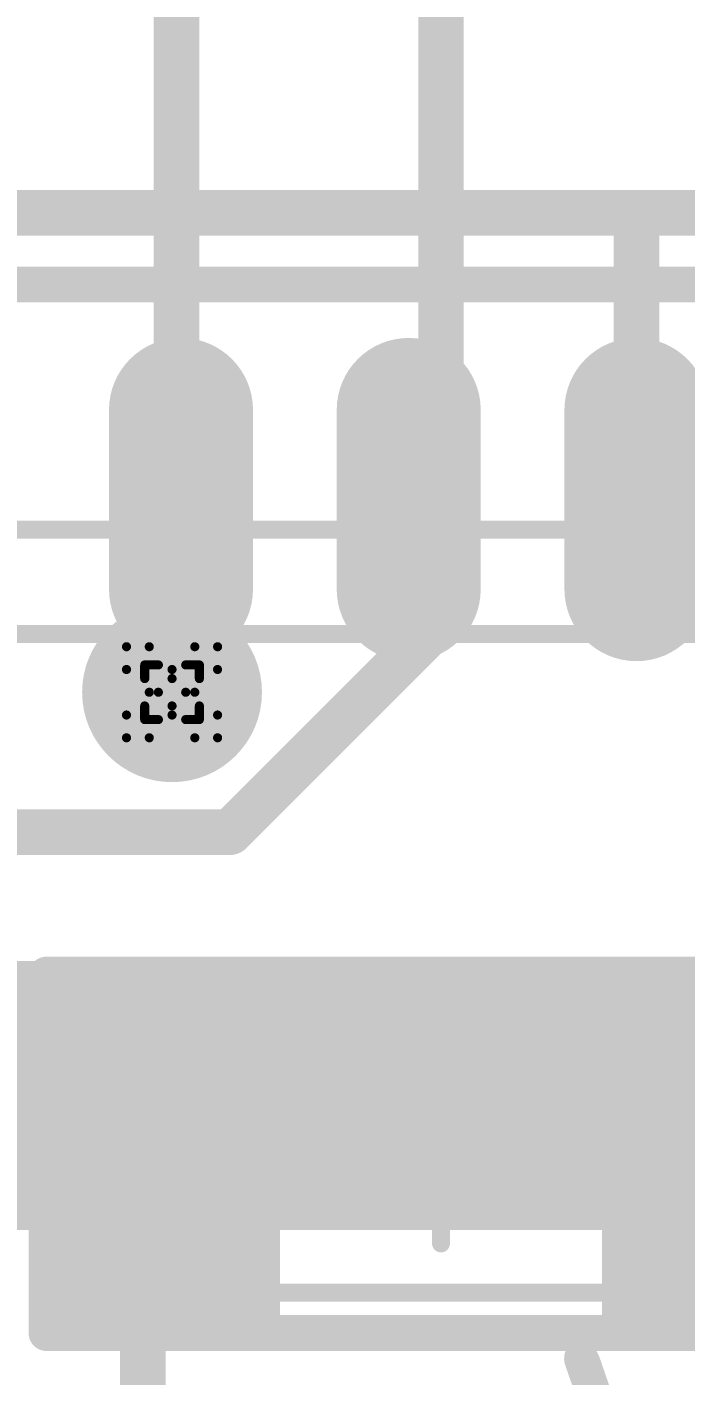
# Model space of a CAD drawing. Header units: millimetres. Extents: x 3219 to 51106, y -14166 to 2063.
# Drawn here: x 5638.42 to 5642.09, y 1778.3 to 1785.82 of the extents above; entities that cross this region are included whole.
import ezdxf

# ---------------------------------------------------------------- set-up
doc = ezdxf.new("R2010")
doc.units = ezdxf.units.MM
doc.layers.get('0').update_dxf_attribs({"lineweight": 53})
for name, color, linetype in [('Bottom Layer', 5, 'Continuous'), ('Bottom Solder', 6, 'Continuous'), ('Drill Drawing', 1, 'Continuous'), ('Mechanical 13', 56, 'Continuous'), ('Mechanical 15', 56, 'Continuous'), ('Top Layer', 1, 'Continuous'), ('Top Overlay', 2, 'Continuous'), ('Top Paste', 8, 'Continuous'), ('Top Solder', 216, 'Continuous')]:
    doc.layers.add(name, color=color, linetype=linetype)
doc.styles.add('GOST type B', font='GOST_B.TTF', dxfattribs={"height": 3.5})

# ---------------------------------------------------------------- blocks, each defined once
blk = doc.blocks.new('1206_57')
at = {"layer": 'Top Layer'}
for points in [[(-2, -0.8), (-2, 0.8), (-1, 0.8), (-1, -0.8)], [(1, -0.8), (1, 0.8), (2, 0.8), (2, -0.8)]]:
    blk.add_hatch(color=1, dxfattribs=at).paths.add_polyline_path(points)
at = {"layer": 'Top Paste'}
for points in [[(-2, -0.8), (-2, 0.8), (-1, 0.8), (-1, -0.8)], [(1, -0.8), (1, 0.8), (2, 0.8), (2, -0.8)]]:
    blk.add_hatch(color=8, dxfattribs=at).paths.add_polyline_path(points)
at = {"layer": 'Top Solder'}
for points in [[(-2.1016, -0.9016), (-2.1016, 0.9016), (-0.8984, 0.9016), (-0.8984, -0.9016)], [(0.8984, -0.9016), (0.8984, 0.9016), (2.1016, 0.9016), (2.1016, -0.9016)]]:
    blk.add_hatch(color=216, dxfattribs=at).paths.add_polyline_path(points)
at = {"layer": 'Mechanical 13'}
for points in [[(-1.6, 0.775, 0.1, 0.1, 0), (-1.6, -0.775, 0.1, 0.1, 0)], [(1.6, 0.775, 0.1, 0.1, 0), (-1.6, 0.775, 0.1, 0.1, 0)], [(1.6, 0.775, 0.1, 0.1, 0), (1.6, -0.775, 0.1, 0.1, 0)], [(1.6, -0.775, 0.1, 0.1, 0), (-1.6, -0.775, 0.1, 0.1, 0)]]:
    blk.add_lwpolyline(points, format="xyseb", dxfattribs=at)
for points in [[(-1.625, 0.775, 0.05, 0.05, 1), (-1.575, 0.775, 0.05, 0.05, 1)], [(-1.625, 0.775, 0.05, 0.05, 1), (-1.575, 0.775, 0.05, 0.05, 1)], [(1.575, 0.775, 0.05, 0.05, 1), (1.625, 0.775, 0.05, 0.05, 1)], [(1.575, 0.775, 0.05, 0.05, 1), (1.625, 0.775, 0.05, 0.05, 1)], [(-1.625, -0.775, 0.05, 0.05, 1), (-1.575, -0.775, 0.05, 0.05, 1)], [(-1.625, -0.775, 0.05, 0.05, 1), (-1.575, -0.775, 0.05, 0.05, 1)], [(1.575, -0.775, 0.05, 0.05, 1), (1.625, -0.775, 0.05, 0.05, 1)], [(1.575, -0.775, 0.05, 0.05, 1), (1.625, -0.775, 0.05, 0.05, 1)]]:
    blk.add_lwpolyline(points, format="xyseb", close=True, dxfattribs=at)
at = {"layer": 'Mechanical 15'}
for points in [[(2.2, 1, 0.1, 0.1, 0), (-2.2, 1, 0.1, 0.1, 0)], [(-2.2, 1, 0.1, 0.1, 0), (-2.2, -1, 0.1, 0.1, 0)], [(2.2, 1, 0.1, 0.1, 0), (2.2, -1, 0.1, 0.1, 0)], [(0, 0.5, 0.1, 0.1, 0), (0, -0.5, 0.1, 0.1, 0)], [(0.5, 0, 0.1, 0.1, 0), (-0.5, 0, 0.1, 0.1, 0)], [(2.2, -1, 0.1, 0.1, 0), (-2.2, -1, 0.1, 0.1, 0)]]:
    blk.add_lwpolyline(points, format="xyseb", dxfattribs=at)
for points in [[(-2.225, 1, 0.05, 0.05, 1), (-2.175, 1, 0.05, 0.05, 1)], [(-2.225, 1, 0.05, 0.05, 1), (-2.175, 1, 0.05, 0.05, 1)], [(2.175, 1, 0.05, 0.05, 1), (2.225, 1, 0.05, 0.05, 1)], [(2.175, 1, 0.05, 0.05, 1), (2.225, 1, 0.05, 0.05, 1)], [(-0.025, 0.5, 0.05, 0.05, 1), (0.025, 0.5, 0.05, 0.05, 1)], [(-0.525, 0, 0.05, 0.05, 1), (-0.475, 0, 0.05, 0.05, 1)], [(0.475, 0, 0.05, 0.05, 1), (0.525, 0, 0.05, 0.05, 1)], [(-0.025, -0.5, 0.05, 0.05, 1), (0.025, -0.5, 0.05, 0.05, 1)], [(-2.225, -1, 0.05, 0.05, 1), (-2.175, -1, 0.05, 0.05, 1)], [(-2.225, -1, 0.05, 0.05, 1), (-2.175, -1, 0.05, 0.05, 1)], [(2.175, -1, 0.05, 0.05, 1), (2.225, -1, 0.05, 0.05, 1)], [(2.175, -1, 0.05, 0.05, 1), (2.225, -1, 0.05, 0.05, 1)]]:
    blk.add_lwpolyline(points, format="xyseb", close=True, dxfattribs=at)
at = {"layer": 'Top Overlay'}
for points in [[(-2.2, 1, 0.2, 0.2, 0), (-2.2, -1, 0.2, 0.2, 0)], [(2.2, 1, 0.2, 0.2, 0), (-2.2, 1, 0.2, 0.2, 0)], [(2.2, 1, 0.2, 0.2, 0), (2.2, -1, 0.2, 0.2, 0)], [(2.2, -1, 0.2, 0.2, 0), (-2.2, -1, 0.2, 0.2, 0)]]:
    blk.add_lwpolyline(points, format="xyseb", dxfattribs=at)
for points in [[(-2.25, 1, 0.1, 0.1, 1), (-2.15, 1, 0.1, 0.1, 1)], [(-2.25, 1, 0.1, 0.1, 1), (-2.15, 1, 0.1, 0.1, 1)], [(2.15, 1, 0.1, 0.1, 1), (2.25, 1, 0.1, 0.1, 1)], [(2.15, 1, 0.1, 0.1, 1), (2.25, 1, 0.1, 0.1, 1)], [(-2.25, -1, 0.1, 0.1, 1), (-2.15, -1, 0.1, 0.1, 1)], [(-2.25, -1, 0.1, 0.1, 1), (-2.15, -1, 0.1, 0.1, 1)], [(2.15, -1, 0.1, 0.1, 1), (2.25, -1, 0.1, 0.1, 1)], [(2.15, -1, 0.1, 0.1, 1), (2.25, -1, 0.1, 0.1, 1)]]:
    blk.add_lwpolyline(points, format="xyseb", close=True, dxfattribs=at)
blk = doc.blocks.new('14_SOIC_95')
at = {"layer": 'Top Layer'}
h = blk.add_hatch(color=1, dxfattribs=at)
edge = h.paths.add_edge_path()
edge.add_arc((-0.5, -2.54), 0.3, 90, 270)
edge.add_line((-0.5, -2.84), (0.5, -2.84))
edge.add_arc((0.5, -2.54), 0.3, 270, 450)
edge.add_line((0.5, -2.24), (-0.5, -2.24))
h = blk.add_hatch(color=1, dxfattribs=at)
edge = h.paths.add_edge_path()
edge.add_arc((-0.5, -3.81), 0.3, 90, 270)
edge.add_line((-0.5, -4.11), (0.5, -4.11))
edge.add_arc((0.5, -3.81), 0.3, 270, 450)
edge.add_line((0.5, -3.51), (-0.5, -3.51))
h = blk.add_hatch(color=1, dxfattribs=at)
edge = h.paths.add_edge_path()
edge.add_arc((-0.5, -5.08), 0.3, 90, 270)
edge.add_line((-0.5, -5.38), (0.5, -5.38))
edge.add_arc((0.5, -5.08), 0.3, 270, 450)
edge.add_line((0.5, -4.78), (-0.5, -4.78))
at = {"layer": 'Top Paste'}
h = blk.add_hatch(color=8, dxfattribs=at)
edge = h.paths.add_edge_path()
edge.add_arc((-0.5, -2.54), 0.3, 90, 270)
edge.add_line((-0.5, -2.84), (0.5, -2.84))
edge.add_arc((0.5, -2.54), 0.3, 270, 450)
edge.add_line((0.5, -2.24), (-0.5, -2.24))
h = blk.add_hatch(color=8, dxfattribs=at)
edge = h.paths.add_edge_path()
edge.add_arc((-0.5, -3.81), 0.3, 90, 270)
edge.add_line((-0.5, -4.11), (0.5, -4.11))
edge.add_arc((0.5, -3.81), 0.3, 270, 450)
edge.add_line((0.5, -3.51), (-0.5, -3.51))
h = blk.add_hatch(color=8, dxfattribs=at)
edge = h.paths.add_edge_path()
edge.add_arc((-0.5, -5.08), 0.3, 90, 270)
edge.add_line((-0.5, -5.38), (0.5, -5.38))
edge.add_arc((0.5, -5.08), 0.3, 270, 450)
edge.add_line((0.5, -4.78), (-0.5, -4.78))
at = {"layer": 'Top Solder'}
h = blk.add_hatch(color=216, dxfattribs=at)
edge = h.paths.add_edge_path()
edge.add_arc((-0.5, -2.54), 0.4016, 90, 270)
edge.add_line((-0.5, -2.9416), (0.5, -2.9416))
edge.add_arc((0.5, -2.54), 0.4016, 270, 450)
edge.add_line((0.5, -2.1384), (-0.5, -2.1384))
h = blk.add_hatch(color=216, dxfattribs=at)
edge = h.paths.add_edge_path()
edge.add_arc((-0.5, -3.81), 0.4016, 90, 270)
edge.add_line((-0.5, -4.2116), (0.5, -4.2116))
edge.add_arc((0.5, -3.81), 0.4016, 270, 450)
edge.add_line((0.5, -3.4084), (-0.5, -3.4084))
h = blk.add_hatch(color=216, dxfattribs=at)
edge = h.paths.add_edge_path()
edge.add_arc((-0.5, -5.08), 0.4016, 90, 270)
edge.add_line((-0.5, -5.4816), (0.5, -5.4816))
edge.add_arc((0.5, -5.08), 0.4016, 270, 450)
edge.add_line((0.5, -4.6784), (-0.5, -4.6784))
at = {"layer": 'Mechanical 13'}
blk.add_lwpolyline([(-0.1683, 0.5501, 0.1, 0.1, 0), (-0.1683, -8.15, 0.1, 0.1, 0)], format="xyseb", dxfattribs=at)
at = {"layer": 'Mechanical 15'}
blk.add_lwpolyline([(-0.75, 0.75, 0.1, 0.1, 0), (-0.75, -8.25, 0.1, 0.1, 0)], format="xyseb", dxfattribs=at)
at = {"layer": 'Top Overlay'}
blk.add_lwpolyline([(1.2, 0.45, 0.2, 0.2, 0), (1.2, -8.05, 0.2, 0.2, 0)], format="xyseb", dxfattribs=at)

msp = doc.modelspace()

# ---------------------------------------------------------------- hatches: boundary and pattern name
at = {"layer": 'Bottom Layer'}
h = msp.add_hatch(color=5, dxfattribs=at)
edge = h.paths.add_edge_path()
edge.add_arc((5639.2285, 1782.1081), 0.4, 0, 360)
at = {"layer": 'Bottom Solder'}
h = msp.add_hatch(color=6, dxfattribs=at)
edge = h.paths.add_edge_path()
edge.add_arc((5639.2285, 1782.1081), 0.5016, 0, 360)
at = {"layer": 'Top Layer'}
h = msp.add_hatch(color=1, dxfattribs=at)
edge = h.paths.add_edge_path()
edge.add_arc((5639.2285, 1782.1081), 0.4, 0, 360)
at = {"layer": 'Top Solder'}
h = msp.add_hatch(color=216, dxfattribs=at)
edge = h.paths.add_edge_path()
edge.add_arc((5639.2285, 1782.1081), 0.5016, 0, 360)

# ---------------------------------------------------------------- linework, layer by layer
at = {"layer": 'Bottom Layer'}
for points in [[(5640.7285, 1782.5036, 0.254, 0.254, 0), (5640.7285, 1791.1081, 0.254, 0.254, 0)], [(5639.2535, 1782.1331, 0.254, 0.254, 0), (5639.2535, 1790.8581, 0.254, 0.254, 0)], [(5639.552, 1781.3271, 0.254, 0.254, 0), (5640.7285, 1782.5036, 0.254, 0.254, 0)], [(5639.2285, 1782.1081, 0.254, 0.254, 0), (5639.2535, 1782.1331, 0.254, 0.254, 0)], [(5636.405, 1781.3271, 0.254, 0.254, 0), (5639.552, 1781.3271, 0.254, 0.254, 0)], [(5635.7285, 1779.8581, 1.5, 1.5, 0), (5647.177, 1779.8581, 1.5, 1.5, 0)]]:
    msp.add_lwpolyline(points, format="xyseb", dxfattribs=at)
for points in [[(5640.665, 1782.5036, 0.127, 0.127, 1), (5640.792, 1782.5036, 0.127, 0.127, 1)], [(5640.665, 1782.5036, 0.127, 0.127, 1), (5640.792, 1782.5036, 0.127, 0.127, 1)], [(5639.165, 1782.1081, 0.127, 0.127, 1), (5639.292, 1782.1081, 0.127, 0.127, 1)], [(5639.19, 1782.1331, 0.127, 0.127, 1), (5639.317, 1782.1331, 0.127, 0.127, 1)], [(5639.19, 1782.1331, 0.127, 0.127, 1), (5639.317, 1782.1331, 0.127, 0.127, 1)], [(5639.4885, 1781.3271, 0.127, 0.127, 1), (5639.6155, 1781.3271, 0.127, 0.127, 1)], [(5639.4885, 1781.3271, 0.127, 0.127, 1), (5639.6155, 1781.3271, 0.127, 0.127, 1)]]:
    msp.add_lwpolyline(points, format="xyseb", close=True, dxfattribs=at)
at = {"layer": 'Drill Drawing'}
for points in [[(5638.9745, 1782.2351, 0.0508, 0.0508, 0), (5638.9745, 1782.3621, 0.0508, 0.0508, 0)], [(5638.9745, 1782.3621, 0.0508, 0.0508, 0), (5639.1015, 1782.3621, 0.0508, 0.0508, 0)], [(5639.1015, 1782.3621, 0.0508, 0.0508, 0), (5639.2285, 1782.2351, 0.0508, 0.0508, 0)], [(5639.2285, 1782.2351, 0.0508, 0.0508, 0), (5639.3555, 1782.3621, 0.0508, 0.0508, 0)], [(5639.3555, 1782.3621, 0.0508, 0.0508, 0), (5639.4825, 1782.3621, 0.0508, 0.0508, 0)], [(5639.4825, 1782.2351, 0.0508, 0.0508, 0), (5639.4825, 1782.3621, 0.0508, 0.0508, 0)], [(5639.0761, 1782.1843, 0.0508, 0.0508, 0), (5639.0761, 1782.2605, 0.0508, 0.0508, 0)], [(5639.0761, 1782.2605, 0.0508, 0.0508, 0), (5639.1523, 1782.2605, 0.0508, 0.0508, 0)], [(5639.1523, 1782.2605, 0.0508, 0.0508, 0), (5639.2285, 1782.1843, 0.0508, 0.0508, 0)], [(5639.2285, 1782.1843, 0.0508, 0.0508, 0), (5639.3047, 1782.2605, 0.0508, 0.0508, 0)], [(5639.3047, 1782.2605, 0.0508, 0.0508, 0), (5639.3809, 1782.2605, 0.0508, 0.0508, 0)], [(5639.3809, 1782.1843, 0.0508, 0.0508, 0), (5639.3809, 1782.2605, 0.0508, 0.0508, 0)], [(5638.9745, 1782.2351, 0.0508, 0.0508, 0), (5639.1015, 1782.1081, 0.0508, 0.0508, 0)], [(5639.0761, 1782.1843, 0.0508, 0.0508, 0), (5639.1523, 1782.1081, 0.0508, 0.0508, 0)], [(5639.3047, 1782.1081, 0.0508, 0.0508, 0), (5639.3809, 1782.1843, 0.0508, 0.0508, 0)], [(5639.3555, 1782.1081, 0.0508, 0.0508, 0), (5639.4825, 1782.2351, 0.0508, 0.0508, 0)], [(5638.9745, 1781.9811, 0.0508, 0.0508, 0), (5639.1015, 1782.1081, 0.0508, 0.0508, 0)], [(5639.0761, 1782.0319, 0.0508, 0.0508, 0), (5639.1523, 1782.1081, 0.0508, 0.0508, 0)], [(5639.3047, 1782.1081, 0.0508, 0.0508, 0), (5639.3809, 1782.0319, 0.0508, 0.0508, 0)], [(5639.3555, 1782.1081, 0.0508, 0.0508, 0), (5639.4825, 1781.9811, 0.0508, 0.0508, 0)], [(5639.0761, 1781.9557, 0.0508, 0.0508, 0), (5639.0761, 1782.0319, 0.0508, 0.0508, 0)], [(5639.1523, 1781.9557, 0.0508, 0.0508, 0), (5639.2285, 1782.0319, 0.0508, 0.0508, 0)], [(5639.2285, 1782.0319, 0.0508, 0.0508, 0), (5639.3047, 1781.9557, 0.0508, 0.0508, 0)], [(5639.3809, 1781.9557, 0.0508, 0.0508, 0), (5639.3809, 1782.0319, 0.0508, 0.0508, 0)], [(5638.9745, 1781.8541, 0.0508, 0.0508, 0), (5638.9745, 1781.9811, 0.0508, 0.0508, 0)], [(5639.0761, 1781.9557, 0.0508, 0.0508, 0), (5639.1523, 1781.9557, 0.0508, 0.0508, 0)], [(5639.1015, 1781.8541, 0.0508, 0.0508, 0), (5639.2285, 1781.9811, 0.0508, 0.0508, 0)], [(5639.2285, 1781.9811, 0.0508, 0.0508, 0), (5639.3555, 1781.8541, 0.0508, 0.0508, 0)], [(5639.3047, 1781.9557, 0.0508, 0.0508, 0), (5639.3809, 1781.9557, 0.0508, 0.0508, 0)], [(5639.4825, 1781.8541, 0.0508, 0.0508, 0), (5639.4825, 1781.9811, 0.0508, 0.0508, 0)], [(5638.9745, 1781.8541, 0.0508, 0.0508, 0), (5639.1015, 1781.8541, 0.0508, 0.0508, 0)], [(5639.3555, 1781.8541, 0.0508, 0.0508, 0), (5639.4825, 1781.8541, 0.0508, 0.0508, 0)]]:
    msp.add_lwpolyline(points, format="xyseb", dxfattribs=at)
for points in [[(5638.9618, 1782.3621, 0.0254, 0.0254, 1), (5638.9872, 1782.3621, 0.0254, 0.0254, 1)], [(5638.9618, 1782.3621, 0.0254, 0.0254, 1), (5638.9872, 1782.3621, 0.0254, 0.0254, 1)], [(5639.0888, 1782.3621, 0.0254, 0.0254, 1), (5639.1142, 1782.3621, 0.0254, 0.0254, 1)], [(5639.0888, 1782.3621, 0.0254, 0.0254, 1), (5639.1142, 1782.3621, 0.0254, 0.0254, 1)], [(5639.3428, 1782.3621, 0.0254, 0.0254, 1), (5639.3682, 1782.3621, 0.0254, 0.0254, 1)], [(5639.3428, 1782.3621, 0.0254, 0.0254, 1), (5639.3682, 1782.3621, 0.0254, 0.0254, 1)], [(5639.4698, 1782.3621, 0.0254, 0.0254, 1), (5639.4952, 1782.3621, 0.0254, 0.0254, 1)], [(5639.4698, 1782.3621, 0.0254, 0.0254, 1), (5639.4952, 1782.3621, 0.0254, 0.0254, 1)], [(5639.0634, 1782.2605, 0.0254, 0.0254, 1), (5639.0888, 1782.2605, 0.0254, 0.0254, 1)], [(5639.0634, 1782.2605, 0.0254, 0.0254, 1), (5639.0888, 1782.2605, 0.0254, 0.0254, 1)], [(5639.1396, 1782.2605, 0.0254, 0.0254, 1), (5639.165, 1782.2605, 0.0254, 0.0254, 1)], [(5639.1396, 1782.2605, 0.0254, 0.0254, 1), (5639.165, 1782.2605, 0.0254, 0.0254, 1)], [(5639.292, 1782.2605, 0.0254, 0.0254, 1), (5639.3174, 1782.2605, 0.0254, 0.0254, 1)], [(5639.292, 1782.2605, 0.0254, 0.0254, 1), (5639.3174, 1782.2605, 0.0254, 0.0254, 1)], [(5639.3682, 1782.2605, 0.0254, 0.0254, 1), (5639.3936, 1782.2605, 0.0254, 0.0254, 1)], [(5639.3682, 1782.2605, 0.0254, 0.0254, 1), (5639.3936, 1782.2605, 0.0254, 0.0254, 1)], [(5638.9618, 1782.2351, 0.0254, 0.0254, 1), (5638.9872, 1782.2351, 0.0254, 0.0254, 1)], [(5638.9618, 1782.2351, 0.0254, 0.0254, 1), (5638.9872, 1782.2351, 0.0254, 0.0254, 1)], [(5639.0634, 1782.1843, 0.0254, 0.0254, 1), (5639.0888, 1782.1843, 0.0254, 0.0254, 1)], [(5639.0634, 1782.1843, 0.0254, 0.0254, 1), (5639.0888, 1782.1843, 0.0254, 0.0254, 1)], [(5639.2158, 1782.2351, 0.0254, 0.0254, 1), (5639.2412, 1782.2351, 0.0254, 0.0254, 1)], [(5639.2158, 1782.2351, 0.0254, 0.0254, 1), (5639.2412, 1782.2351, 0.0254, 0.0254, 1)], [(5639.2158, 1782.1843, 0.0254, 0.0254, 1), (5639.2412, 1782.1843, 0.0254, 0.0254, 1)], [(5639.2158, 1782.1843, 0.0254, 0.0254, 1), (5639.2412, 1782.1843, 0.0254, 0.0254, 1)], [(5639.3682, 1782.1843, 0.0254, 0.0254, 1), (5639.3936, 1782.1843, 0.0254, 0.0254, 1)], [(5639.3682, 1782.1843, 0.0254, 0.0254, 1), (5639.3936, 1782.1843, 0.0254, 0.0254, 1)], [(5639.4698, 1782.2351, 0.0254, 0.0254, 1), (5639.4952, 1782.2351, 0.0254, 0.0254, 1)], [(5639.4698, 1782.2351, 0.0254, 0.0254, 1), (5639.4952, 1782.2351, 0.0254, 0.0254, 1)], [(5639.0888, 1782.1081, 0.0254, 0.0254, 1), (5639.1142, 1782.1081, 0.0254, 0.0254, 1)], [(5639.0888, 1782.1081, 0.0254, 0.0254, 1), (5639.1142, 1782.1081, 0.0254, 0.0254, 1)], [(5639.1396, 1782.1081, 0.0254, 0.0254, 1), (5639.165, 1782.1081, 0.0254, 0.0254, 1)], [(5639.1396, 1782.1081, 0.0254, 0.0254, 1), (5639.165, 1782.1081, 0.0254, 0.0254, 1)], [(5639.292, 1782.1081, 0.0254, 0.0254, 1), (5639.3174, 1782.1081, 0.0254, 0.0254, 1)], [(5639.292, 1782.1081, 0.0254, 0.0254, 1), (5639.3174, 1782.1081, 0.0254, 0.0254, 1)], [(5639.3428, 1782.1081, 0.0254, 0.0254, 1), (5639.3682, 1782.1081, 0.0254, 0.0254, 1)], [(5639.3428, 1782.1081, 0.0254, 0.0254, 1), (5639.3682, 1782.1081, 0.0254, 0.0254, 1)], [(5639.0634, 1782.0319, 0.0254, 0.0254, 1), (5639.0888, 1782.0319, 0.0254, 0.0254, 1)], [(5639.0634, 1782.0319, 0.0254, 0.0254, 1), (5639.0888, 1782.0319, 0.0254, 0.0254, 1)], [(5639.2158, 1782.0319, 0.0254, 0.0254, 1), (5639.2412, 1782.0319, 0.0254, 0.0254, 1)], [(5639.2158, 1782.0319, 0.0254, 0.0254, 1), (5639.2412, 1782.0319, 0.0254, 0.0254, 1)], [(5639.3682, 1782.0319, 0.0254, 0.0254, 1), (5639.3936, 1782.0319, 0.0254, 0.0254, 1)], [(5639.3682, 1782.0319, 0.0254, 0.0254, 1), (5639.3936, 1782.0319, 0.0254, 0.0254, 1)], [(5638.9618, 1781.9811, 0.0254, 0.0254, 1), (5638.9872, 1781.9811, 0.0254, 0.0254, 1)], [(5638.9618, 1781.9811, 0.0254, 0.0254, 1), (5638.9872, 1781.9811, 0.0254, 0.0254, 1)], [(5639.0634, 1781.9557, 0.0254, 0.0254, 1), (5639.0888, 1781.9557, 0.0254, 0.0254, 1)], [(5639.0634, 1781.9557, 0.0254, 0.0254, 1), (5639.0888, 1781.9557, 0.0254, 0.0254, 1)], [(5639.1396, 1781.9557, 0.0254, 0.0254, 1), (5639.165, 1781.9557, 0.0254, 0.0254, 1)], [(5639.1396, 1781.9557, 0.0254, 0.0254, 1), (5639.165, 1781.9557, 0.0254, 0.0254, 1)], [(5639.2158, 1781.9811, 0.0254, 0.0254, 1), (5639.2412, 1781.9811, 0.0254, 0.0254, 1)], [(5639.2158, 1781.9811, 0.0254, 0.0254, 1), (5639.2412, 1781.9811, 0.0254, 0.0254, 1)], [(5639.292, 1781.9557, 0.0254, 0.0254, 1), (5639.3174, 1781.9557, 0.0254, 0.0254, 1)], [(5639.292, 1781.9557, 0.0254, 0.0254, 1), (5639.3174, 1781.9557, 0.0254, 0.0254, 1)], [(5639.3682, 1781.9557, 0.0254, 0.0254, 1), (5639.3936, 1781.9557, 0.0254, 0.0254, 1)], [(5639.3682, 1781.9557, 0.0254, 0.0254, 1), (5639.3936, 1781.9557, 0.0254, 0.0254, 1)], [(5639.4698, 1781.9811, 0.0254, 0.0254, 1), (5639.4952, 1781.9811, 0.0254, 0.0254, 1)], [(5639.4698, 1781.9811, 0.0254, 0.0254, 1), (5639.4952, 1781.9811, 0.0254, 0.0254, 1)], [(5638.9618, 1781.8541, 0.0254, 0.0254, 1), (5638.9872, 1781.8541, 0.0254, 0.0254, 1)], [(5638.9618, 1781.8541, 0.0254, 0.0254, 1), (5638.9872, 1781.8541, 0.0254, 0.0254, 1)], [(5639.0888, 1781.8541, 0.0254, 0.0254, 1), (5639.1142, 1781.8541, 0.0254, 0.0254, 1)], [(5639.0888, 1781.8541, 0.0254, 0.0254, 1), (5639.1142, 1781.8541, 0.0254, 0.0254, 1)], [(5639.3428, 1781.8541, 0.0254, 0.0254, 1), (5639.3682, 1781.8541, 0.0254, 0.0254, 1)], [(5639.3428, 1781.8541, 0.0254, 0.0254, 1), (5639.3682, 1781.8541, 0.0254, 0.0254, 1)], [(5639.4698, 1781.8541, 0.0254, 0.0254, 1), (5639.4952, 1781.8541, 0.0254, 0.0254, 1)], [(5639.4698, 1781.8541, 0.0254, 0.0254, 1), (5639.4952, 1781.8541, 0.0254, 0.0254, 1)]]:
    msp.add_lwpolyline(points, format="xyseb", close=True, dxfattribs=at)
at = {"layer": 'Top Layer'}
for points in [[(5637.9785, 1784.7831, 0.254, 0.254, 0), (5641.8785, 1784.7831, 0.254, 0.254, 0)], [(5641.8185, 1784.7231, 0.254, 0.254, 0), (5641.8785, 1784.7831, 0.254, 0.254, 0)], [(5641.8785, 1784.7831, 0.254, 0.254, 0), (5642.8785, 1784.7831, 0.254, 0.254, 0)], [(5641.8185, 1783.1831, 0.254, 0.254, 0), (5641.8185, 1784.7231, 0.254, 0.254, 0)], [(5639.2535, 1783.1581, 0.254, 0.254, 0), (5639.2785, 1783.1831, 0.254, 0.254, 0)], [(5639.2535, 1782.1331, 0.254, 0.254, 0), (5639.2535, 1783.1581, 0.254, 0.254, 0)], [(5639.2285, 1782.1081, 0.254, 0.254, 0), (5639.2535, 1782.1331, 0.254, 0.254, 0)], [(5639.0655, 1779.3701, 0.254, 0.254, 0), (5639.2285, 1779.5331, 0.254, 0.254, 0)], [(5639.0655, 1777.0831, 0.254, 0.254, 0), (5639.0655, 1779.3701, 0.254, 0.254, 0)]]:
    msp.add_lwpolyline(points, format="xyseb", dxfattribs=at)
for points in [[(5641.815, 1784.7831, 0.127, 0.127, 1), (5641.942, 1784.7831, 0.127, 0.127, 1)], [(5641.815, 1784.7831, 0.127, 0.127, 1), (5641.942, 1784.7831, 0.127, 0.127, 1)], [(5641.815, 1784.7831, 0.127, 0.127, 1), (5641.942, 1784.7831, 0.127, 0.127, 1)], [(5641.755, 1784.7231, 0.127, 0.127, 1), (5641.882, 1784.7231, 0.127, 0.127, 1)], [(5641.755, 1784.7231, 0.127, 0.127, 1), (5641.882, 1784.7231, 0.127, 0.127, 1)], [(5639.19, 1783.1581, 0.127, 0.127, 1), (5639.317, 1783.1581, 0.127, 0.127, 1)], [(5639.19, 1783.1581, 0.127, 0.127, 1), (5639.317, 1783.1581, 0.127, 0.127, 1)], [(5639.215, 1783.1831, 0.127, 0.127, 1), (5639.342, 1783.1831, 0.127, 0.127, 1)], [(5641.755, 1783.1831, 0.127, 0.127, 1), (5641.882, 1783.1831, 0.127, 0.127, 1)], [(5639.165, 1782.1081, 0.127, 0.127, 1), (5639.292, 1782.1081, 0.127, 0.127, 1)], [(5639.19, 1782.1331, 0.127, 0.127, 1), (5639.317, 1782.1331, 0.127, 0.127, 1)], [(5639.19, 1782.1331, 0.127, 0.127, 1), (5639.317, 1782.1331, 0.127, 0.127, 1)], [(5639.165, 1779.5331, 0.127, 0.127, 1), (5639.292, 1779.5331, 0.127, 0.127, 1)], [(5639.002, 1779.3701, 0.127, 0.127, 1), (5639.129, 1779.3701, 0.127, 0.127, 1)], [(5639.002, 1779.3701, 0.127, 0.127, 1), (5639.129, 1779.3701, 0.127, 0.127, 1)]]:
    msp.add_lwpolyline(points, format="xyseb", close=True, dxfattribs=at)

# ---------------------------------------------------------------- block references
for name, p, rotation in [('14_SOIC_95', (5636.7385, 1783.1831), 90), ('1206_57', (5640.7285, 1779.5331), 180)]:
    msp.add_blockref(name, p, dxfattribs=dict(rotation=rotation))

# ---------------------------------------------------------------- texts
at = {"layer": 'Top Overlay', "style": 'GOST type B'}
msp.add_text('VD7', height=2, dxfattribs=at).set_placement((5641.2787, 1776.4832))

doc.saveas('drawing.dxf')
